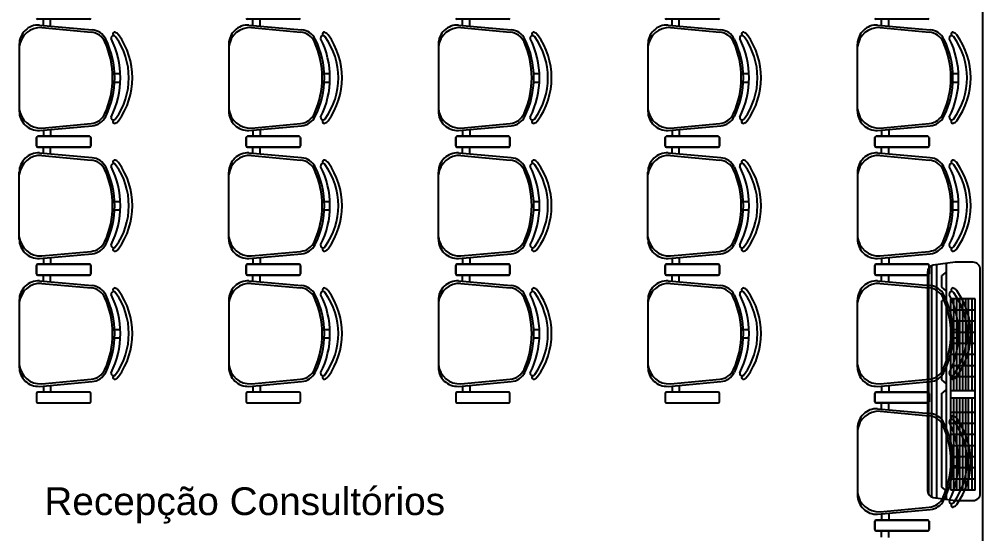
# Model space of a CAD drawing. Header units: millimetres. Extents: x 1573 to 2177, y 1587 to 1932.
# Drawn here: x 1900.51 to 1906.51, y 1897.95 to 1901.16 of the extents above; entities that cross this region are included whole.
import ezdxf
from ezdxf.enums import TextEntityAlignment as Align

# ---------------------------------------------------------------- set-up
doc = ezdxf.new("R2010")
doc.units = ezdxf.units.MM
doc.header["$LTSCALE"] = 0.03
doc.layers.add('-HIDRO', color=8, linetype='Continuous')
doc.styles.add('ARIAL', font='arial.ttf')

msp = doc.modelspace()

# ---------------------------------------------------------------- linework, layer by layer
at = {"layer": '-HIDRO'}
msp.add_line((1906.5109, 1896.4573), (1906.5109, 1907.5453), dxfattribs=at)
at = {"layer": '-HIDRO', "linetype": 'ByBlock'}
for p, q in [((1900.9488, 1901.1568), (1900.6263, 1901.1568)), ((1900.6363, 1901.1207), (1900.9643, 1901.0913)), ((1900.6513, 1901.105), (1900.9582, 1901.0765)), ((1900.6609, 1901.1176), (1900.6609, 1901.1568)), ((1900.7059, 1901.1155), (1900.7059, 1901.1568)), ((1902.2538, 1901.1568), (1901.9313, 1901.1568)), ((1901.9413, 1901.1207), (1902.2693, 1901.0913)), ((1901.9563, 1901.105), (1902.2632, 1901.0765)), ((1901.9659, 1901.1176), (1901.9659, 1901.1568)), ((1902.0109, 1901.1155), (1902.0109, 1901.1568)), ((1903.5588, 1901.1568), (1903.2363, 1901.1568)), ((1903.2463, 1901.1207), (1903.5743, 1901.0913)), ((1903.2613, 1901.105), (1903.5682, 1901.0765)), ((1903.2709, 1901.1176), (1903.2709, 1901.1568)), ((1903.3159, 1901.1155), (1903.3159, 1901.1568)), ((1904.8638, 1901.1568), (1904.5413, 1901.1568)), ((1904.5513, 1901.1207), (1904.8793, 1901.0913)), ((1904.5663, 1901.105), (1904.8732, 1901.0765)), ((1904.5759, 1901.1176), (1904.5759, 1901.1568)), ((1904.6209, 1901.1155), (1904.6209, 1901.1568)), ((1906.1688, 1901.1568), (1905.8463, 1901.1568)), ((1905.8563, 1901.1207), (1906.1843, 1901.0913)), ((1905.8713, 1901.105), (1906.1782, 1901.0765)), ((1905.8809, 1901.1176), (1905.8809, 1901.1568)), ((1905.9259, 1901.1155), (1905.9259, 1901.1568)), ((1900.5109, 1901.0008), (1900.5109, 1900.5829)), ((1901.8159, 1901.0008), (1901.8159, 1900.5829)), ((1903.1209, 1901.0008), (1903.1209, 1900.5829)), ((1904.4259, 1901.0008), (1904.4259, 1900.5829)), ((1905.7309, 1900.5829), (1905.7309, 1901.0008)), ((1901.105, 1900.8181), (1901.1403, 1900.8181)), ((1902.41, 1900.8181), (1902.4453, 1900.8181)), ((1903.715, 1900.8181), (1903.7503, 1900.8181)), ((1905.02, 1900.8181), (1905.0553, 1900.8181)), ((1906.325, 1900.8181), (1906.3603, 1900.8181)), ((1901.105, 1900.7656), (1901.1403, 1900.7656)), ((1902.41, 1900.7656), (1902.4453, 1900.7656)), ((1903.715, 1900.7656), (1903.7503, 1900.7656)), ((1905.02, 1900.7656), (1905.0553, 1900.7656)), ((1906.325, 1900.7656), (1906.3603, 1900.7656)), ((1900.6513, 1900.4787), (1900.9582, 1900.5072)), ((1901.9563, 1900.4787), (1902.2632, 1900.5072)), ((1903.2613, 1900.4787), (1903.5682, 1900.5072)), ((1904.5663, 1900.4787), (1904.8732, 1900.5072)), ((1905.8713, 1900.4787), (1906.1782, 1900.5072)), ((1900.6363, 1900.4631), (1900.9643, 1900.4925)), ((1900.6609, 1900.4662), (1900.6609, 1900.4269)), ((1900.7059, 1900.4682), (1900.7059, 1900.4269)), ((1901.9413, 1900.4631), (1902.2693, 1900.4925)), ((1901.9659, 1900.4662), (1901.9659, 1900.4269)), ((1902.0109, 1900.4682), (1902.0109, 1900.4269)), ((1903.2463, 1900.4631), (1903.5743, 1900.4925)), ((1903.2709, 1900.4662), (1903.2709, 1900.4269)), ((1903.3159, 1900.4682), (1903.3159, 1900.4269)), ((1904.5513, 1900.4631), (1904.8793, 1900.4925)), ((1904.5759, 1900.4662), (1904.5759, 1900.4269)), ((1904.6209, 1900.4682), (1904.6209, 1900.4269)), ((1905.8563, 1900.4631), (1906.1843, 1900.4925)), ((1905.8809, 1900.4662), (1905.8809, 1900.4269)), ((1905.9259, 1900.4682), (1905.9259, 1900.4269)), ((1900.6188, 1900.4194), (1900.6188, 1900.3669)), ((1900.6188, 1900.3669), (1900.6188, 1900.4194)), ((1900.9488, 1900.4269), (1900.6263, 1900.4269)), ((1900.6263, 1900.4269), (1900.9488, 1900.4269)), ((1900.9563, 1900.3669), (1900.9563, 1900.4194)), ((1900.9563, 1900.4194), (1900.9563, 1900.3669)), ((1901.9238, 1900.4194), (1901.9238, 1900.3669)), ((1901.9238, 1900.3669), (1901.9238, 1900.4194)), ((1902.2538, 1900.4269), (1901.9313, 1900.4269)), ((1901.9313, 1900.4269), (1902.2538, 1900.4269)), ((1902.2613, 1900.3669), (1902.2613, 1900.4194)), ((1902.2613, 1900.4194), (1902.2613, 1900.3669)), ((1903.2288, 1900.4194), (1903.2288, 1900.3669)), ((1903.2288, 1900.3669), (1903.2288, 1900.4194)), ((1903.5588, 1900.4269), (1903.2363, 1900.4269)), ((1903.2363, 1900.4269), (1903.5588, 1900.4269)), ((1903.5663, 1900.3669), (1903.5663, 1900.4194)), ((1903.5663, 1900.4194), (1903.5663, 1900.3669)), ((1904.5338, 1900.4194), (1904.5338, 1900.3669)), ((1904.5338, 1900.3669), (1904.5338, 1900.4194)), ((1904.8638, 1900.4269), (1904.5413, 1900.4269)), ((1904.5413, 1900.4269), (1904.8638, 1900.4269)), ((1904.8713, 1900.3669), (1904.8713, 1900.4194)), ((1904.8713, 1900.4194), (1904.8713, 1900.3669)), ((1905.8388, 1900.4194), (1905.8388, 1900.3669)), ((1905.8388, 1900.3669), (1905.8388, 1900.4194)), ((1906.1688, 1900.4269), (1905.8463, 1900.4269)), ((1905.8463, 1900.4269), (1906.1688, 1900.4269)), ((1906.1763, 1900.3669), (1906.1763, 1900.4194)), ((1906.1763, 1900.4194), (1906.1763, 1900.3669)), ((1900.6263, 1900.3594), (1900.9488, 1900.3594)), ((1900.9488, 1900.3594), (1900.6263, 1900.3594)), ((1900.6363, 1900.3233), (1900.9643, 1900.2939)), ((1900.6609, 1900.3202), (1900.6609, 1900.3594)), ((1900.7059, 1900.3182), (1900.7059, 1900.3594)), ((1901.9313, 1900.3594), (1902.2538, 1900.3594)), ((1902.2538, 1900.3594), (1901.9313, 1900.3594)), ((1901.9413, 1900.3233), (1902.2693, 1900.2939)), ((1901.9659, 1900.3202), (1901.9659, 1900.3594)), ((1902.0109, 1900.3182), (1902.0109, 1900.3594)), ((1903.2363, 1900.3594), (1903.5588, 1900.3594)), ((1903.5588, 1900.3594), (1903.2363, 1900.3594)), ((1903.2463, 1900.3233), (1903.5743, 1900.2939)), ((1903.2709, 1900.3202), (1903.2709, 1900.3594)), ((1903.3159, 1900.3182), (1903.3159, 1900.3594)), ((1904.5413, 1900.3594), (1904.8638, 1900.3594)), ((1904.8638, 1900.3594), (1904.5413, 1900.3594)), ((1904.5513, 1900.3233), (1904.8793, 1900.2939)), ((1904.5759, 1900.3202), (1904.5759, 1900.3594)), ((1904.6209, 1900.3182), (1904.6209, 1900.3594)), ((1905.8463, 1900.3594), (1906.1688, 1900.3594)), ((1906.1688, 1900.3594), (1905.8463, 1900.3594)), ((1905.8563, 1900.3233), (1906.1843, 1900.2939)), ((1905.8809, 1900.3202), (1905.8809, 1900.3594)), ((1905.9259, 1900.3182), (1905.9259, 1900.3594)), ((1900.6513, 1900.3076), (1900.9582, 1900.2792)), ((1901.9563, 1900.3076), (1902.2632, 1900.2792)), ((1903.2613, 1900.3076), (1903.5682, 1900.2792)), ((1904.5663, 1900.3076), (1904.8732, 1900.2792)), ((1905.8713, 1900.3076), (1906.1782, 1900.2792)), ((1900.5109, 1899.7856), (1900.5109, 1900.2034)), ((1901.8159, 1899.7856), (1901.8159, 1900.2034)), ((1903.1209, 1899.7856), (1903.1209, 1900.2034)), ((1904.4259, 1899.7856), (1904.4259, 1900.2034)), ((1905.7309, 1900.2034), (1905.7309, 1899.7856)), ((1901.105, 1900.0208), (1901.1403, 1900.0208)), ((1902.41, 1900.0208), (1902.4453, 1900.0208)), ((1903.715, 1900.0208), (1903.7503, 1900.0208)), ((1905.02, 1900.0208), (1905.0553, 1900.0208)), ((1906.325, 1900.0208), (1906.3603, 1900.0208)), ((1901.105, 1899.9683), (1901.1403, 1899.9683)), ((1902.41, 1899.9683), (1902.4453, 1899.9683)), ((1903.715, 1899.9683), (1903.7503, 1899.9683)), ((1905.02, 1899.9683), (1905.0553, 1899.9683)), ((1906.325, 1899.9683), (1906.3603, 1899.9683)), ((1900.6363, 1899.6657), (1900.9643, 1899.6951)), ((1900.6513, 1899.6814), (1900.9582, 1899.7099)), ((1900.6609, 1899.6688), (1900.6609, 1899.6296)), ((1900.7059, 1899.6708), (1900.7059, 1899.6296)), ((1901.9413, 1899.6657), (1902.2693, 1899.6951)), ((1901.9563, 1899.6814), (1902.2632, 1899.7099)), ((1901.9659, 1899.6688), (1901.9659, 1899.6296)), ((1902.0109, 1899.6708), (1902.0109, 1899.6296)), ((1903.2463, 1899.6657), (1903.5743, 1899.6951)), ((1903.2613, 1899.6814), (1903.5682, 1899.7099)), ((1903.2709, 1899.6688), (1903.2709, 1899.6296)), ((1903.3159, 1899.6708), (1903.3159, 1899.6296)), ((1904.5513, 1899.6657), (1904.8793, 1899.6951)), ((1904.5663, 1899.6814), (1904.8732, 1899.7099)), ((1904.5759, 1899.6688), (1904.5759, 1899.6296)), ((1904.6209, 1899.6708), (1904.6209, 1899.6296)), ((1905.8563, 1899.6657), (1906.1843, 1899.6951)), ((1905.8713, 1899.6814), (1906.1782, 1899.7099)), ((1905.8809, 1899.6688), (1905.8809, 1899.6296)), ((1905.9259, 1899.6708), (1905.9259, 1899.6296)), ((1900.6188, 1899.5696), (1900.6188, 1899.6221)), ((1900.6188, 1899.6221), (1900.6188, 1899.5696)), ((1900.6263, 1899.6296), (1900.9488, 1899.6296)), ((1900.9488, 1899.6296), (1900.6263, 1899.6296)), ((1900.9563, 1899.6221), (1900.9563, 1899.5696)), ((1900.9563, 1899.5696), (1900.9563, 1899.6221)), ((1901.9238, 1899.6221), (1901.9238, 1899.5696)), ((1901.9238, 1899.5696), (1901.9238, 1899.6221)), ((1902.2538, 1899.6296), (1901.9313, 1899.6296)), ((1901.9313, 1899.6296), (1902.2538, 1899.6296)), ((1902.2613, 1899.5696), (1902.2613, 1899.6221)), ((1902.2613, 1899.6221), (1902.2613, 1899.5696)), ((1903.2288, 1899.6221), (1903.2288, 1899.5696)), ((1903.2288, 1899.5696), (1903.2288, 1899.6221)), ((1903.5588, 1899.6296), (1903.2363, 1899.6296)), ((1903.2363, 1899.6296), (1903.5588, 1899.6296)), ((1903.5663, 1899.5696), (1903.5663, 1899.6221)), ((1903.5663, 1899.6221), (1903.5663, 1899.5696)), ((1904.5338, 1899.6221), (1904.5338, 1899.5696)), ((1904.5338, 1899.5696), (1904.5338, 1899.6221)), ((1904.8638, 1899.6296), (1904.5413, 1899.6296)), ((1904.5413, 1899.6296), (1904.8638, 1899.6296)), ((1904.8713, 1899.5696), (1904.8713, 1899.6221)), ((1904.8713, 1899.6221), (1904.8713, 1899.5696)), ((1905.8388, 1899.5696), (1905.8388, 1899.6221)), ((1905.8388, 1899.6221), (1905.8388, 1899.5696)), ((1905.8463, 1899.6296), (1906.1688, 1899.6296)), ((1906.1688, 1899.6296), (1905.8463, 1899.6296)), ((1906.1763, 1899.6221), (1906.1763, 1899.5696)), ((1906.1763, 1899.5696), (1906.1763, 1899.6221)), ((1900.9488, 1899.5621), (1900.6263, 1899.5621)), ((1900.6263, 1899.5621), (1900.9488, 1899.5621)), ((1900.6609, 1899.5228), (1900.6609, 1899.5621)), ((1900.7059, 1899.5208), (1900.7059, 1899.5621)), ((1901.9313, 1899.5621), (1902.2538, 1899.5621)), ((1902.2538, 1899.5621), (1901.9313, 1899.5621)), ((1901.9659, 1899.5228), (1901.9659, 1899.5621)), ((1902.0109, 1899.5208), (1902.0109, 1899.5621)), ((1903.2363, 1899.5621), (1903.5588, 1899.5621)), ((1903.5588, 1899.5621), (1903.2363, 1899.5621)), ((1903.2709, 1899.5228), (1903.2709, 1899.5621)), ((1903.3159, 1899.5208), (1903.3159, 1899.5621)), ((1904.5413, 1899.5621), (1904.8638, 1899.5621)), ((1904.8638, 1899.5621), (1904.5413, 1899.5621)), ((1904.5759, 1899.5228), (1904.5759, 1899.5621)), ((1904.6209, 1899.5208), (1904.6209, 1899.5621)), ((1906.1688, 1899.5621), (1905.8463, 1899.5621)), ((1905.8463, 1899.5621), (1906.1688, 1899.5621)), ((1905.8809, 1899.5228), (1905.8809, 1899.5621)), ((1905.9259, 1899.5208), (1905.9259, 1899.5621)), ((1900.6363, 1899.526), (1900.9643, 1899.4966)), ((1900.6513, 1899.5103), (1900.9582, 1899.4818)), ((1901.9413, 1899.526), (1902.2693, 1899.4966)), ((1901.9563, 1899.5103), (1902.2632, 1899.4818)), ((1903.2463, 1899.526), (1903.5743, 1899.4966)), ((1903.2613, 1899.5103), (1903.5682, 1899.4818)), ((1904.5513, 1899.526), (1904.8793, 1899.4966)), ((1904.5663, 1899.5103), (1904.8732, 1899.4818)), ((1905.8563, 1899.526), (1906.1843, 1899.4966)), ((1905.8713, 1899.5103), (1906.1782, 1899.4818)), ((1900.5109, 1899.4061), (1900.5109, 1898.9882)), ((1901.8159, 1899.4061), (1901.8159, 1898.9882)), ((1903.1209, 1899.4061), (1903.1209, 1898.9882)), ((1904.4259, 1899.4061), (1904.4259, 1898.9882)), ((1905.7309, 1898.9882), (1905.7309, 1899.4061)), ((1901.105, 1899.2234), (1901.1403, 1899.2234)), ((1902.41, 1899.2234), (1902.4453, 1899.2234)), ((1903.715, 1899.2234), (1903.7503, 1899.2234)), ((1905.02, 1899.2234), (1905.0553, 1899.2234)), ((1906.325, 1899.2234), (1906.3603, 1899.2234)), ((1901.105, 1899.1709), (1901.1403, 1899.1709)), ((1902.41, 1899.1709), (1902.4453, 1899.1709)), ((1903.715, 1899.1709), (1903.7503, 1899.1709)), ((1905.02, 1899.1709), (1905.0553, 1899.1709)), ((1906.325, 1899.1709), (1906.3603, 1899.1709)), ((1900.6363, 1898.8683), (1900.9643, 1898.8977)), ((1900.6513, 1898.884), (1900.9582, 1898.9125)), ((1901.9413, 1898.8683), (1902.2693, 1898.8977)), ((1901.9563, 1898.884), (1902.2632, 1898.9125)), ((1903.2463, 1898.8683), (1903.5743, 1898.8977)), ((1903.2613, 1898.884), (1903.5682, 1898.9125)), ((1904.5513, 1898.8683), (1904.8793, 1898.8977)), ((1904.5663, 1898.884), (1904.8732, 1898.9125)), ((1905.8563, 1898.8683), (1906.1843, 1898.8977)), ((1905.8713, 1898.884), (1906.1782, 1898.9125)), ((1900.6188, 1898.8247), (1900.6188, 1898.7722)), ((1900.9488, 1898.8322), (1900.6263, 1898.8322)), ((1900.6609, 1898.8715), (1900.6609, 1898.8322)), ((1900.7059, 1898.8735), (1900.7059, 1898.8322)), ((1900.9563, 1898.7722), (1900.9563, 1898.8247)), ((1901.9238, 1898.8247), (1901.9238, 1898.7722)), ((1902.2538, 1898.8322), (1901.9313, 1898.8322)), ((1901.9659, 1898.8715), (1901.9659, 1898.8322)), ((1902.0109, 1898.8735), (1902.0109, 1898.8322)), ((1902.2613, 1898.7722), (1902.2613, 1898.8247)), ((1903.2288, 1898.8247), (1903.2288, 1898.7722)), ((1903.5588, 1898.8322), (1903.2363, 1898.8322)), ((1903.2709, 1898.8715), (1903.2709, 1898.8322)), ((1903.3159, 1898.8735), (1903.3159, 1898.8322)), ((1903.5663, 1898.7722), (1903.5663, 1898.8247)), ((1904.5338, 1898.8247), (1904.5338, 1898.7722)), ((1904.8638, 1898.8322), (1904.5413, 1898.8322)), ((1904.5759, 1898.8715), (1904.5759, 1898.8322)), ((1904.6209, 1898.8735), (1904.6209, 1898.8322)), ((1904.8713, 1898.7722), (1904.8713, 1898.8247)), ((1905.8388, 1898.8247), (1905.8388, 1898.7722)), ((1905.8388, 1898.7722), (1905.8388, 1898.8247)), ((1906.1688, 1898.8322), (1905.8463, 1898.8322)), ((1905.8463, 1898.8322), (1906.1688, 1898.8322)), ((1905.8809, 1898.8715), (1905.8809, 1898.8322)), ((1905.9259, 1898.8735), (1905.9259, 1898.8322)), ((1906.1763, 1898.7722), (1906.1763, 1898.8247)), ((1906.1763, 1898.8247), (1906.1763, 1898.7722)), ((1900.6263, 1898.7647), (1900.9488, 1898.7647)), ((1901.9313, 1898.7647), (1902.2538, 1898.7647)), ((1903.2363, 1898.7647), (1903.5588, 1898.7647)), ((1904.5413, 1898.7647), (1904.8638, 1898.7647)), ((1905.8463, 1898.7647), (1906.1688, 1898.7647)), ((1906.1688, 1898.7647), (1905.8463, 1898.7647)), ((1905.8809, 1898.7255), (1905.8809, 1898.7647)), ((1905.9259, 1898.7235), (1905.9259, 1898.7647)), ((1905.8563, 1898.7286), (1906.1843, 1898.6992)), ((1905.8713, 1898.7129), (1906.1782, 1898.6844)), ((1905.7309, 1898.6087), (1905.7309, 1898.1909)), ((1906.325, 1898.426), (1906.3603, 1898.426)), ((1906.325, 1898.3735), (1906.3603, 1898.3735)), ((1905.8563, 1898.071), (1906.1843, 1898.1004)), ((1905.8713, 1898.0867), (1906.1782, 1898.1151)), ((1905.8809, 1898.0741), (1905.8809, 1898.0349)), ((1905.9259, 1898.0761), (1905.9259, 1898.0349)), ((1905.8388, 1898.0274), (1905.8388, 1897.9749)), ((1905.8388, 1897.9749), (1905.8388, 1898.0274)), ((1906.1688, 1898.0349), (1905.8463, 1898.0349)), ((1905.8463, 1898.0349), (1906.1688, 1898.0349)), ((1906.1763, 1897.9749), (1906.1763, 1898.0274)), ((1906.1763, 1898.0274), (1906.1763, 1897.9749)), ((1905.8463, 1897.9674), (1906.1688, 1897.9674)), ((1906.1688, 1897.9674), (1905.8463, 1897.9674)), ((1905.8809, 1897.9281), (1905.8809, 1897.9674)), ((1905.9259, 1897.9261), (1905.9259, 1897.9674))]:
    msp.add_line(p, q, dxfattribs=at)
at = {"layer": '-HIDRO', "ltscale": 0.5}
for p, q in [((1906.1747, 1898.1929), (1906.1747, 1899.6057)), ((1906.1945, 1898.1778), (1906.1945, 1899.6208)), ((1906.2241, 1898.1725), (1906.2241, 1899.6261)), ((1906.2859, 1898.164), (1906.2859, 1899.6346)), ((1906.2859, 1899.5818), (1906.2556, 1899.5586)), ((1906.2556, 1899.4858), (1906.2556, 1899.5586)), ((1906.2859, 1899.4626), (1906.2556, 1899.4858)), ((1906.2859, 1899.425), (1906.2556, 1899.4018)), ((1906.2556, 1898.9081), (1906.2556, 1899.4018)), ((1906.3114, 1898.6368), (1906.3114, 1899.413)), ((1906.4641, 1899.413), (1906.3114, 1899.413)), ((1906.3302, 1898.8393), (1906.3302, 1899.413)), ((1906.3489, 1898.8393), (1906.3489, 1899.413)), ((1906.3677, 1898.8393), (1906.3677, 1899.413)), ((1906.3864, 1898.8393), (1906.3864, 1899.413)), ((1906.4052, 1898.8393), (1906.4052, 1899.413)), ((1906.4233, 1898.8393), (1906.4233, 1899.413)), ((1906.4442, 1898.8393), (1906.4442, 1899.413)), ((1906.4641, 1898.6368), (1906.4641, 1899.413)), ((1906.4641, 1899.3437), (1906.3114, 1899.3437)), ((1906.4641, 1899.2743), (1906.3114, 1899.2743)), ((1906.4641, 1899.2049), (1906.3114, 1899.2049)), ((1906.4641, 1899.1355), (1906.3114, 1899.1355)), ((1906.4641, 1899.0662), (1906.3114, 1899.0662)), ((1906.4641, 1898.9968), (1906.3114, 1898.9968)), ((1906.2859, 1898.8849), (1906.2556, 1898.9081)), ((1906.4641, 1898.9274), (1906.3114, 1898.9274)), ((1906.2859, 1898.8482), (1906.2556, 1898.825)), ((1906.2556, 1898.24), (1906.2556, 1898.825)), ((1906.4641, 1898.8393), (1906.3114, 1898.8393)), ((1906.4641, 1898.7943), (1906.3114, 1898.7943)), ((1906.3302, 1898.2205), (1906.3302, 1898.7943)), ((1906.3489, 1898.2205), (1906.3489, 1898.7943)), ((1906.3677, 1898.2205), (1906.3677, 1898.7943)), ((1906.3864, 1898.2205), (1906.3864, 1898.7943)), ((1906.4052, 1898.2205), (1906.4052, 1898.7943)), ((1906.4233, 1898.2205), (1906.4233, 1898.7943)), ((1906.4442, 1898.2205), (1906.4442, 1898.7943)), ((1906.4641, 1898.7062), (1906.3114, 1898.7062)), ((1906.4641, 1898.6368), (1906.3114, 1898.6368)), ((1906.3114, 1898.2205), (1906.3114, 1898.6368)), ((1906.4641, 1898.2205), (1906.4641, 1898.6368)), ((1906.4641, 1898.5674), (1906.3114, 1898.5674)), ((1906.4641, 1898.498), (1906.3114, 1898.498)), ((1906.4641, 1898.4287), (1906.3114, 1898.4287)), ((1906.4641, 1898.3593), (1906.3114, 1898.3593)), ((1906.4641, 1898.2899), (1906.3114, 1898.2899)), ((1906.2859, 1898.2168), (1906.2556, 1898.24)), ((1906.4641, 1898.2205), (1906.3114, 1898.2205))]:
    msp.add_line(p, q, dxfattribs=at)
msp.add_lwpolyline([(1906.1659, 1898.2197, 0.36397), (1906.2031, 1898.1754), (1906.3384, 1898.1568), (1906.4509, 1898.1568, 0.414214), (1906.4959, 1898.2018), (1906.4959, 1899.5968, 0.414214), (1906.4509, 1899.6418), (1906.3384, 1899.6418), (1906.2031, 1899.6232, 0.36397), (1906.1659, 1899.5789)], format="xyb", close=True, dxfattribs=at)
at = {"layer": '-HIDRO', "linetype": 'ByBlock'}
for centre, radius, start, end in [((1900.6263, 1901.1643), 0.0075, 180, 270), ((1900.9488, 1901.1643), 0.0075, 270, 0), ((1901.9313, 1901.1643), 0.0075, 180, 270), ((1902.2538, 1901.1643), 0.0075, 270, 0), ((1903.2363, 1901.1643), 0.0075, 180, 270), ((1903.5588, 1901.1643), 0.0075, 270, 0), ((1904.5413, 1901.1643), 0.0075, 180, 270), ((1904.8638, 1901.1643), 0.0075, 270, 0), ((1905.8463, 1901.1643), 0.0075, 180, 270), ((1906.1688, 1901.1643), 0.0075, 270, 0), ((1900.6309, 1901.0008), 0.12, 87.43076, 180), ((1900.6437, 1900.9721), 0.1331, 86.74777, 174.40751), ((1901.9359, 1901.0008), 0.12, 87.43076, 180), ((1901.9487, 1900.9721), 0.1331, 86.74777, 174.40751), ((1903.2409, 1901.0008), 0.12, 87.43076, 180), ((1903.2537, 1900.9721), 0.1331, 86.74777, 174.40751), ((1904.5459, 1901.0008), 0.12, 87.43076, 180), ((1904.5587, 1900.9721), 0.1331, 86.74777, 174.40751), ((1905.8509, 1901.0008), 0.12, 87.43076, 180), ((1905.8637, 1900.9721), 0.1331, 86.74777, 174.40751), ((1900.9485, 1900.972), 0.105, 24.26391, 84.7001), ((1900.9549, 1900.9867), 0.105, 26.39529, 84.87875), ((1901.0975, 1901.039), 0.015, 64.85454, 189.67055), ((1901.0975, 1901.039), 0.015, 64.85454, 189.67055), ((1901.1051, 1901.0647), 0.0117, 44.67446, 240.18912), ((1901.0959, 1901.0356), 0.0188, 36.8699, 64.85454), ((1901.0959, 1901.0356), 0.0187, 36.8699, 64.85454), ((1900.758, 1900.7919), 0.4353, 324.14416, 35.85584), ((1900.758, 1900.7919), 0.4353, 324.14416, 35.85584), ((1901.0959, 1901.0356), 0.0413, 36.54287, 64.85454), ((1900.758, 1900.7919), 0.4578, 324.12379, 35.87621), ((1902.2535, 1900.972), 0.105, 24.26391, 84.7001), ((1902.2599, 1900.9867), 0.105, 26.39529, 84.87875), ((1902.4025, 1901.039), 0.015, 64.85454, 189.67055), ((1902.4025, 1901.039), 0.015, 64.85454, 189.67055), ((1902.4101, 1901.0647), 0.0117, 44.67446, 240.18912), ((1902.4009, 1901.0356), 0.0188, 36.8699, 64.85454), ((1902.4009, 1901.0356), 0.0187, 36.8699, 64.85454), ((1902.063, 1900.7919), 0.4353, 324.14416, 35.85584), ((1902.063, 1900.7919), 0.4353, 324.14416, 35.85584), ((1902.4009, 1901.0356), 0.0413, 36.54287, 64.85454), ((1902.063, 1900.7919), 0.4578, 324.12379, 35.87621), ((1903.5585, 1900.972), 0.105, 24.26391, 84.7001), ((1903.5649, 1900.9867), 0.105, 26.39529, 84.87875), ((1903.7075, 1901.039), 0.015, 64.85454, 189.67055), ((1903.7075, 1901.039), 0.015, 64.85454, 189.67055), ((1903.7151, 1901.0647), 0.0117, 44.67446, 240.18912), ((1903.7059, 1901.0356), 0.0188, 36.8699, 64.85454), ((1903.7059, 1901.0356), 0.0187, 36.8699, 64.85454), ((1903.368, 1900.7919), 0.4353, 324.14416, 35.85584), ((1903.368, 1900.7919), 0.4353, 324.14416, 35.85584), ((1903.7059, 1901.0356), 0.0413, 36.54287, 64.85454), ((1903.368, 1900.7919), 0.4578, 324.12379, 35.87621), ((1904.8635, 1900.972), 0.105, 24.26391, 84.7001), ((1904.8699, 1900.9867), 0.105, 26.39529, 84.87875), ((1905.0125, 1901.039), 0.015, 64.85454, 189.67055), ((1905.0125, 1901.039), 0.015, 64.85454, 189.67055), ((1905.0201, 1901.0647), 0.0117, 44.67446, 240.18912), ((1905.0109, 1901.0356), 0.0188, 36.8699, 64.85454), ((1905.0109, 1901.0356), 0.0187, 36.8699, 64.85454), ((1904.673, 1900.7919), 0.4353, 324.14416, 35.85584), ((1904.673, 1900.7919), 0.4353, 324.14416, 35.85584), ((1905.0109, 1901.0356), 0.0413, 36.54287, 64.85454), ((1904.673, 1900.7919), 0.4578, 324.12379, 35.87621), ((1906.1685, 1900.972), 0.105, 24.26391, 84.7001), ((1906.1749, 1900.9867), 0.105, 26.39529, 84.87875), ((1906.3175, 1901.039), 0.015, 64.85454, 189.67055), ((1906.3175, 1901.039), 0.015, 64.85454, 189.67055), ((1906.3251, 1901.0647), 0.0117, 44.67446, 240.18912), ((1906.3159, 1901.0356), 0.0188, 36.8699, 64.85454), ((1906.3159, 1901.0356), 0.0188, 36.8699, 64.85454), ((1905.978, 1900.7919), 0.4353, 324.14416, 35.85584), ((1905.978, 1900.7919), 0.4353, 324.14416, 35.85584), ((1906.3159, 1901.0356), 0.0413, 36.54287, 64.85454), ((1905.978, 1900.7919), 0.4578, 324.12379, 35.87621), ((1900.549, 1900.7919), 0.5433, 335.73609, 24.26391), ((1900.5624, 1900.7919), 0.5433, 333.60471, 26.39529), ((1900.5976, 1900.7919), 0.5433, 333.23744, 26.76256), ((1900.5976, 1900.7919), 0.5433, 333.23744, 26.76256), ((1901.854, 1900.7919), 0.5433, 335.73609, 24.26391), ((1901.8674, 1900.7919), 0.5433, 333.60471, 26.39529), ((1901.9026, 1900.7919), 0.5433, 333.23744, 26.76256), ((1901.9026, 1900.7919), 0.5433, 333.23744, 26.76256), ((1903.159, 1900.7919), 0.5433, 335.73609, 24.26391), ((1903.1724, 1900.7919), 0.5433, 333.60471, 26.39529), ((1903.2076, 1900.7919), 0.5433, 333.23744, 26.76256), ((1903.2076, 1900.7919), 0.5433, 333.23744, 26.76256), ((1904.464, 1900.7919), 0.5433, 335.73609, 24.26391), ((1904.4774, 1900.7919), 0.5433, 333.60471, 26.39529), ((1904.5126, 1900.7919), 0.5433, 333.23744, 26.76256), ((1904.5126, 1900.7919), 0.5433, 333.23744, 26.76256), ((1905.769, 1900.7919), 0.5433, 335.73609, 24.26391), ((1905.7824, 1900.7919), 0.5433, 333.60471, 26.39529), ((1905.8176, 1900.7919), 0.5433, 333.23744, 26.76256), ((1905.8176, 1900.7919), 0.5433, 333.23744, 26.76256), ((1900.6309, 1900.5829), 0.12, 180, 272.56924), ((1900.6437, 1900.6116), 0.1331, 185.59249, 273.25223), ((1900.9485, 1900.6118), 0.105, 275.2999, 335.73609), ((1901.9359, 1900.5829), 0.12, 180, 272.56924), ((1901.9487, 1900.6116), 0.1331, 185.59249, 273.25223), ((1902.2535, 1900.6118), 0.105, 275.2999, 335.73609), ((1903.2409, 1900.5829), 0.12, 180, 272.56924), ((1903.2537, 1900.6116), 0.1331, 185.59249, 273.25223), ((1903.5585, 1900.6118), 0.105, 275.2999, 335.73609), ((1904.5459, 1900.5829), 0.12, 180, 272.56924), ((1904.5587, 1900.6116), 0.1331, 185.59249, 273.25223), ((1904.8635, 1900.6118), 0.105, 275.2999, 335.73609), ((1905.8509, 1900.5829), 0.12, 180, 272.56924), ((1905.8637, 1900.6116), 0.1331, 185.59249, 273.25223), ((1906.1685, 1900.6118), 0.105, 275.2999, 335.73609), ((1900.9549, 1900.597), 0.105, 275.12125, 333.60471), ((1901.0975, 1900.5447), 0.015, 170.32945, 295.14546), ((1901.0975, 1900.5447), 0.015, 170.32945, 295.14546), ((1901.1051, 1900.519), 0.0117, 119.81088, 315.32554), ((1901.0959, 1900.5481), 0.0188, 295.14546, 323.1301), ((1901.0959, 1900.5481), 0.0188, 295.14546, 323.1301), ((1901.0959, 1900.5481), 0.0413, 295.14546, 323.45713), ((1902.2599, 1900.597), 0.105, 275.12125, 333.60471), ((1902.4025, 1900.5447), 0.015, 170.32945, 295.14546), ((1902.4025, 1900.5447), 0.015, 170.32945, 295.14546), ((1902.4101, 1900.519), 0.0117, 119.81088, 315.32554), ((1902.4009, 1900.5481), 0.0188, 295.14546, 323.1301), ((1902.4009, 1900.5481), 0.0188, 295.14546, 323.1301), ((1902.4009, 1900.5481), 0.0413, 295.14546, 323.45713), ((1903.5649, 1900.597), 0.105, 275.12125, 333.60471), ((1903.7075, 1900.5447), 0.015, 170.32945, 295.14546), ((1903.7075, 1900.5447), 0.015, 170.32945, 295.14546), ((1903.7151, 1900.519), 0.0117, 119.81088, 315.32554), ((1903.7059, 1900.5481), 0.0188, 295.14546, 323.1301), ((1903.7059, 1900.5481), 0.0188, 295.14546, 323.1301), ((1903.7059, 1900.5481), 0.0413, 295.14546, 323.45713), ((1904.8699, 1900.597), 0.105, 275.12125, 333.60471), ((1905.0125, 1900.5447), 0.015, 170.32945, 295.14546), ((1905.0125, 1900.5447), 0.015, 170.32945, 295.14546), ((1905.0201, 1900.519), 0.0117, 119.81088, 315.32554), ((1905.0109, 1900.5481), 0.0188, 295.14546, 323.1301), ((1905.0109, 1900.5481), 0.0188, 295.14546, 323.1301), ((1905.0109, 1900.5481), 0.0413, 295.14546, 323.45713), ((1906.1749, 1900.597), 0.105, 275.12125, 333.60471), ((1906.3175, 1900.5447), 0.015, 170.32945, 295.14546), ((1906.3175, 1900.5447), 0.015, 170.32945, 295.14546), ((1906.3251, 1900.519), 0.0117, 119.81088, 315.32554), ((1906.3159, 1900.5481), 0.0188, 295.14546, 323.1301), ((1906.3159, 1900.5481), 0.0187, 295.14546, 323.1301), ((1906.3159, 1900.5481), 0.0413, 295.14546, 323.45713), ((1900.6263, 1900.4194), 0.0075, 90, 180), ((1900.6263, 1900.4194), 0.0075, 90, 180), ((1900.9488, 1900.4194), 0.0075, 0, 90), ((1900.9488, 1900.4194), 0.0075, 0, 90), ((1901.9313, 1900.4194), 0.0075, 90, 180), ((1901.9313, 1900.4194), 0.0075, 90, 180), ((1902.2538, 1900.4194), 0.0075, 0, 90), ((1902.2538, 1900.4194), 0.0075, 0, 90), ((1903.2363, 1900.4194), 0.0075, 90, 180), ((1903.2363, 1900.4194), 0.0075, 90, 180), ((1903.5588, 1900.4194), 0.0075, 0, 90), ((1903.5588, 1900.4194), 0.0075, 0, 90), ((1904.5413, 1900.4194), 0.0075, 90, 180), ((1904.5413, 1900.4194), 0.0075, 90, 180), ((1904.8638, 1900.4194), 0.0075, 0, 90), ((1904.8638, 1900.4194), 0.0075, 0, 90), ((1905.8463, 1900.4194), 0.0075, 90, 180), ((1905.8463, 1900.4194), 0.0075, 90, 180), ((1906.1688, 1900.4194), 0.0075, 0, 90), ((1906.1688, 1900.4194), 0.0075, 0, 90), ((1900.6309, 1900.2034), 0.12, 87.43076, 180), ((1900.6263, 1900.3669), 0.0075, 180, 270), ((1900.6263, 1900.3669), 0.0075, 180, 270), ((1900.9488, 1900.3669), 0.0075, 270, 0), ((1900.9488, 1900.3669), 0.0075, 270, 0), ((1901.9359, 1900.2034), 0.12, 87.43076, 180), ((1901.9313, 1900.3669), 0.0075, 180, 270), ((1901.9313, 1900.3669), 0.0075, 180, 270), ((1902.2538, 1900.3669), 0.0075, 270, 0), ((1902.2538, 1900.3669), 0.0075, 270, 0), ((1903.2409, 1900.2034), 0.12, 87.43076, 180), ((1903.2363, 1900.3669), 0.0075, 180, 270), ((1903.2363, 1900.3669), 0.0075, 180, 270), ((1903.5588, 1900.3669), 0.0075, 270, 0), ((1903.5588, 1900.3669), 0.0075, 270, 0), ((1904.5459, 1900.2034), 0.12, 87.43076, 180), ((1904.5413, 1900.3669), 0.0075, 180, 270), ((1904.5413, 1900.3669), 0.0075, 180, 270), ((1904.8638, 1900.3669), 0.0075, 270, 0), ((1904.8638, 1900.3669), 0.0075, 270, 0), ((1905.8509, 1900.2034), 0.12, 87.43076, 180), ((1905.8463, 1900.3669), 0.0075, 180, 270), ((1905.8463, 1900.3669), 0.0075, 180, 270), ((1906.1688, 1900.3669), 0.0075, 270, 0), ((1906.1688, 1900.3669), 0.0075, 270, 0), ((1900.6437, 1900.1748), 0.1331, 86.74777, 174.40751), ((1900.9485, 1900.1746), 0.105, 24.26391, 84.7001), ((1900.9549, 1900.1893), 0.105, 26.39529, 84.87875), ((1901.1051, 1900.2673), 0.0117, 44.67446, 240.18912), ((1901.0959, 1900.2383), 0.0413, 36.54287, 64.85454), ((1900.758, 1899.9945), 0.4578, 324.12379, 35.87621), ((1901.9487, 1900.1748), 0.1331, 86.74777, 174.40751), ((1902.2535, 1900.1746), 0.105, 24.26391, 84.7001), ((1902.2599, 1900.1893), 0.105, 26.39529, 84.87875), ((1902.4101, 1900.2673), 0.0117, 44.67446, 240.18912), ((1902.4009, 1900.2383), 0.0413, 36.54287, 64.85454), ((1902.063, 1899.9945), 0.4578, 324.12379, 35.87621), ((1903.2537, 1900.1748), 0.1331, 86.74777, 174.40751), ((1903.5585, 1900.1746), 0.105, 24.26391, 84.7001), ((1903.5649, 1900.1893), 0.105, 26.39529, 84.87875), ((1903.7151, 1900.2673), 0.0117, 44.67446, 240.18912), ((1903.7059, 1900.2383), 0.0413, 36.54287, 64.85454), ((1903.368, 1899.9945), 0.4578, 324.12379, 35.87621), ((1904.5587, 1900.1748), 0.1331, 86.74777, 174.40751), ((1904.8635, 1900.1746), 0.105, 24.26391, 84.7001), ((1904.8699, 1900.1893), 0.105, 26.39529, 84.87875), ((1905.0201, 1900.2673), 0.0117, 44.67446, 240.18912), ((1905.0109, 1900.2383), 0.0413, 36.54287, 64.85454), ((1904.673, 1899.9945), 0.4578, 324.12379, 35.87621), ((1905.8637, 1900.1748), 0.1331, 86.74777, 174.40751), ((1906.1685, 1900.1746), 0.105, 24.26391, 84.7001), ((1906.1749, 1900.1893), 0.105, 26.39529, 84.87875), ((1906.3251, 1900.2673), 0.0117, 44.67446, 240.18912), ((1906.3159, 1900.2383), 0.0413, 36.54287, 64.85454), ((1905.978, 1899.9945), 0.4578, 324.12379, 35.87621), ((1900.549, 1899.9945), 0.5433, 335.73609, 24.26391), ((1900.5624, 1899.9945), 0.5433, 333.60471, 26.39529), ((1901.0975, 1900.2416), 0.015, 64.85454, 189.67055), ((1901.0975, 1900.2416), 0.015, 64.85454, 189.67055), ((1900.5976, 1899.9945), 0.5433, 333.23744, 26.76256), ((1900.5976, 1899.9945), 0.5433, 333.23744, 26.76256), ((1901.0959, 1900.2383), 0.0188, 36.8699, 64.85454), ((1901.0959, 1900.2383), 0.0188, 36.8699, 64.85454), ((1900.758, 1899.9945), 0.4353, 324.14416, 35.85584), ((1900.758, 1899.9945), 0.4353, 324.14416, 35.85584), ((1901.854, 1899.9945), 0.5433, 335.73609, 24.26391), ((1901.8674, 1899.9945), 0.5433, 333.60471, 26.39529), ((1902.4025, 1900.2416), 0.015, 64.85454, 189.67055), ((1902.4025, 1900.2416), 0.015, 64.85454, 189.67055), ((1901.9026, 1899.9945), 0.5433, 333.23744, 26.76256), ((1901.9026, 1899.9945), 0.5433, 333.23744, 26.76256), ((1902.4009, 1900.2383), 0.0188, 36.8699, 64.85454), ((1902.4009, 1900.2383), 0.0188, 36.8699, 64.85454), ((1902.063, 1899.9945), 0.4353, 324.14416, 35.85584), ((1902.063, 1899.9945), 0.4353, 324.14416, 35.85584), ((1903.159, 1899.9945), 0.5433, 335.73609, 24.26391), ((1903.1724, 1899.9945), 0.5433, 333.60471, 26.39529), ((1903.7075, 1900.2416), 0.015, 64.85454, 189.67055), ((1903.7075, 1900.2416), 0.015, 64.85454, 189.67055), ((1903.2076, 1899.9945), 0.5433, 333.23744, 26.76256), ((1903.2076, 1899.9945), 0.5433, 333.23744, 26.76256), ((1903.7059, 1900.2383), 0.0188, 36.8699, 64.85454), ((1903.7059, 1900.2383), 0.0188, 36.8699, 64.85454), ((1903.368, 1899.9945), 0.4353, 324.14416, 35.85584), ((1903.368, 1899.9945), 0.4353, 324.14416, 35.85584), ((1904.464, 1899.9945), 0.5433, 335.73609, 24.26391), ((1904.4774, 1899.9945), 0.5433, 333.60471, 26.39529), ((1905.0125, 1900.2416), 0.015, 64.85454, 189.67055), ((1905.0125, 1900.2416), 0.015, 64.85454, 189.67055), ((1904.5126, 1899.9945), 0.5433, 333.23744, 26.76256), ((1904.5126, 1899.9945), 0.5433, 333.23744, 26.76256), ((1905.0109, 1900.2383), 0.0188, 36.8699, 64.85454), ((1905.0109, 1900.2383), 0.0188, 36.8699, 64.85454), ((1904.673, 1899.9945), 0.4353, 324.14416, 35.85584), ((1904.673, 1899.9945), 0.4353, 324.14416, 35.85584), ((1905.769, 1899.9945), 0.5433, 335.73609, 24.26391), ((1905.7824, 1899.9945), 0.5433, 333.60471, 26.39529), ((1906.3175, 1900.2416), 0.015, 64.85454, 189.67055), ((1906.3175, 1900.2416), 0.015, 64.85454, 189.67055), ((1905.8176, 1899.9945), 0.5433, 333.23744, 26.76256), ((1905.8176, 1899.9945), 0.5433, 333.23744, 26.76256), ((1906.3159, 1900.2383), 0.0188, 36.8699, 64.85454), ((1906.3159, 1900.2383), 0.0187, 36.8699, 64.85454), ((1905.978, 1899.9945), 0.4353, 324.14416, 35.85584), ((1905.978, 1899.9945), 0.4353, 324.14416, 35.85584), ((1900.6309, 1899.7856), 0.12, 180, 272.56924), ((1900.6437, 1899.8142), 0.1331, 185.59249, 273.25223), ((1901.9359, 1899.7856), 0.12, 180, 272.56924), ((1901.9487, 1899.8142), 0.1331, 185.59249, 273.25223), ((1903.2409, 1899.7856), 0.12, 180, 272.56924), ((1903.2537, 1899.8142), 0.1331, 185.59249, 273.25223), ((1904.5459, 1899.7856), 0.12, 180, 272.56924), ((1904.5587, 1899.8142), 0.1331, 185.59249, 273.25223), ((1905.8509, 1899.7856), 0.12, 180, 272.56924), ((1905.8637, 1899.8142), 0.1331, 185.59249, 273.25223), ((1900.9485, 1899.8144), 0.105, 275.2999, 335.73609), ((1900.9549, 1899.7997), 0.105, 275.12125, 333.60471), ((1901.0975, 1899.7474), 0.015, 170.32945, 295.14546), ((1901.0975, 1899.7474), 0.015, 170.32945, 295.14546), ((1901.1051, 1899.7217), 0.0117, 119.81088, 315.32554), ((1901.0959, 1899.7508), 0.0188, 295.14546, 323.1301), ((1901.0959, 1899.7508), 0.0187, 295.14546, 323.1301), ((1901.0959, 1899.7508), 0.0413, 295.14546, 323.45713), ((1902.2535, 1899.8144), 0.105, 275.2999, 335.73609), ((1902.2599, 1899.7997), 0.105, 275.12125, 333.60471), ((1902.4025, 1899.7474), 0.015, 170.32945, 295.14546), ((1902.4025, 1899.7474), 0.015, 170.32945, 295.14546), ((1902.4101, 1899.7217), 0.0117, 119.81088, 315.32554), ((1902.4009, 1899.7508), 0.0188, 295.14546, 323.1301), ((1902.4009, 1899.7508), 0.0187, 295.14546, 323.1301), ((1902.4009, 1899.7508), 0.0413, 295.14546, 323.45713), ((1903.5585, 1899.8144), 0.105, 275.2999, 335.73609), ((1903.5649, 1899.7997), 0.105, 275.12125, 333.60471), ((1903.7075, 1899.7474), 0.015, 170.32945, 295.14546), ((1903.7075, 1899.7474), 0.015, 170.32945, 295.14546), ((1903.7151, 1899.7217), 0.0117, 119.81088, 315.32554), ((1903.7059, 1899.7508), 0.0188, 295.14546, 323.1301), ((1903.7059, 1899.7508), 0.0187, 295.14546, 323.1301), ((1903.7059, 1899.7508), 0.0413, 295.14546, 323.45713), ((1904.8635, 1899.8144), 0.105, 275.2999, 335.73609), ((1904.8699, 1899.7997), 0.105, 275.12125, 333.60471), ((1905.0125, 1899.7474), 0.015, 170.32945, 295.14546), ((1905.0125, 1899.7474), 0.015, 170.32945, 295.14546), ((1905.0201, 1899.7217), 0.0117, 119.81088, 315.32554), ((1905.0109, 1899.7508), 0.0188, 295.14546, 323.1301), ((1905.0109, 1899.7508), 0.0187, 295.14546, 323.1301), ((1905.0109, 1899.7508), 0.0413, 295.14546, 323.45713), ((1906.1685, 1899.8144), 0.105, 275.2999, 335.73609), ((1906.1749, 1899.7997), 0.105, 275.12125, 333.60471), ((1906.3175, 1899.7474), 0.015, 170.32945, 295.14546), ((1906.3175, 1899.7474), 0.015, 170.32945, 295.14546), ((1906.3251, 1899.7217), 0.0117, 119.81088, 315.32554), ((1906.3159, 1899.7508), 0.0188, 295.14546, 323.1301), ((1906.3159, 1899.7508), 0.0188, 295.14546, 323.1301), ((1906.3159, 1899.7508), 0.0413, 295.14546, 323.45713), ((1900.6263, 1899.6221), 0.0075, 90, 180), ((1900.6263, 1899.6221), 0.0075, 90, 180), ((1900.9488, 1899.6221), 0.0075, 0, 90), ((1900.9488, 1899.6221), 0.0075, 0, 90), ((1901.9313, 1899.6221), 0.0075, 90, 180), ((1901.9313, 1899.6221), 0.0075, 90, 180), ((1902.2538, 1899.6221), 0.0075, 0, 90), ((1902.2538, 1899.6221), 0.0075, 0, 90), ((1903.2363, 1899.6221), 0.0075, 90, 180), ((1903.2363, 1899.6221), 0.0075, 90, 180), ((1903.5588, 1899.6221), 0.0075, 0, 90), ((1903.5588, 1899.6221), 0.0075, 0, 90), ((1904.5413, 1899.6221), 0.0075, 90, 180), ((1904.5413, 1899.6221), 0.0075, 90, 180), ((1904.8638, 1899.6221), 0.0075, 0, 90), ((1904.8638, 1899.6221), 0.0075, 0, 90), ((1905.8463, 1899.6221), 0.0075, 90, 180), ((1905.8463, 1899.6221), 0.0075, 90, 180), ((1906.1688, 1899.6221), 0.0075, 0, 90), ((1906.1688, 1899.6221), 0.0075, 0, 90), ((1900.6263, 1899.5696), 0.0075, 180, 270), ((1900.6263, 1899.5696), 0.0075, 180, 270), ((1900.9488, 1899.5696), 0.0075, 270, 0), ((1900.9488, 1899.5696), 0.0075, 270, 0), ((1901.9313, 1899.5696), 0.0075, 180, 270), ((1901.9313, 1899.5696), 0.0075, 180, 270), ((1902.2538, 1899.5696), 0.0075, 270, 0), ((1902.2538, 1899.5696), 0.0075, 270, 0), ((1903.2363, 1899.5696), 0.0075, 180, 270), ((1903.2363, 1899.5696), 0.0075, 180, 270), ((1903.5588, 1899.5696), 0.0075, 270, 0), ((1903.5588, 1899.5696), 0.0075, 270, 0), ((1904.5413, 1899.5696), 0.0075, 180, 270), ((1904.5413, 1899.5696), 0.0075, 180, 270), ((1904.8638, 1899.5696), 0.0075, 270, 0), ((1904.8638, 1899.5696), 0.0075, 270, 0), ((1905.8463, 1899.5696), 0.0075, 180, 270), ((1905.8463, 1899.5696), 0.0075, 180, 270), ((1906.1688, 1899.5696), 0.0075, 270, 0), ((1906.1688, 1899.5696), 0.0075, 270, 0), ((1900.6309, 1899.4061), 0.12, 87.43076, 180), ((1900.6437, 1899.3774), 0.1331, 86.74777, 174.40751), ((1900.9485, 1899.3772), 0.105, 24.26391, 84.7001), ((1900.9549, 1899.392), 0.105, 26.39529, 84.87875), ((1901.1051, 1899.47), 0.0117, 44.67446, 240.18912), ((1901.9359, 1899.4061), 0.12, 87.43076, 180), ((1901.9487, 1899.3774), 0.1331, 86.74777, 174.40751), ((1902.2535, 1899.3772), 0.105, 24.26391, 84.7001), ((1902.2599, 1899.392), 0.105, 26.39529, 84.87875), ((1902.4101, 1899.47), 0.0117, 44.67446, 240.18912), ((1903.2409, 1899.4061), 0.12, 87.43076, 180), ((1903.2537, 1899.3774), 0.1331, 86.74777, 174.40751), ((1903.5585, 1899.3772), 0.105, 24.26391, 84.7001), ((1903.5649, 1899.392), 0.105, 26.39529, 84.87875), ((1903.7151, 1899.47), 0.0117, 44.67446, 240.18912), ((1904.5459, 1899.4061), 0.12, 87.43076, 180), ((1904.5587, 1899.3774), 0.1331, 86.74777, 174.40751), ((1904.8635, 1899.3772), 0.105, 24.26391, 84.7001), ((1904.8699, 1899.392), 0.105, 26.39529, 84.87875), ((1905.0201, 1899.47), 0.0117, 44.67446, 240.18912), ((1905.8509, 1899.4061), 0.12, 87.43076, 180), ((1905.8637, 1899.3774), 0.1331, 86.74777, 174.40751), ((1906.1685, 1899.3772), 0.105, 24.26391, 84.7001), ((1906.1749, 1899.392), 0.105, 26.39529, 84.87875), ((1906.3251, 1899.47), 0.0117, 44.67446, 240.18912), ((1900.549, 1899.1971), 0.5433, 335.73609, 24.26391), ((1900.5624, 1899.1971), 0.5433, 333.60471, 26.39529), ((1901.0975, 1899.4443), 0.015, 64.85454, 189.67055), ((1901.0975, 1899.4443), 0.015, 64.85454, 189.67055), ((1900.5976, 1899.1971), 0.5433, 333.23744, 26.76256), ((1900.5976, 1899.1971), 0.5433, 333.23744, 26.76256), ((1901.0959, 1899.4409), 0.0188, 36.8699, 64.85454), ((1901.0959, 1899.4409), 0.0187, 36.8699, 64.85454), ((1900.758, 1899.1971), 0.4353, 324.14416, 35.85584), ((1900.758, 1899.1971), 0.4353, 324.14416, 35.85584), ((1901.0959, 1899.4409), 0.0413, 36.54287, 64.85454), ((1900.758, 1899.1971), 0.4578, 324.12379, 35.87621), ((1901.854, 1899.1971), 0.5433, 335.73609, 24.26391), ((1901.8674, 1899.1971), 0.5433, 333.60471, 26.39529), ((1902.4025, 1899.4443), 0.015, 64.85454, 189.67055), ((1902.4025, 1899.4443), 0.015, 64.85454, 189.67055), ((1901.9026, 1899.1971), 0.5433, 333.23744, 26.76256), ((1901.9026, 1899.1971), 0.5433, 333.23744, 26.76256), ((1902.4009, 1899.4409), 0.0188, 36.8699, 64.85454), ((1902.4009, 1899.4409), 0.0187, 36.8699, 64.85454), ((1902.063, 1899.1971), 0.4353, 324.14416, 35.85584), ((1902.063, 1899.1971), 0.4353, 324.14416, 35.85584), ((1902.4009, 1899.4409), 0.0413, 36.54287, 64.85454), ((1902.063, 1899.1971), 0.4578, 324.12379, 35.87621), ((1903.159, 1899.1971), 0.5433, 335.73609, 24.26391), ((1903.1724, 1899.1971), 0.5433, 333.60471, 26.39529), ((1903.7075, 1899.4443), 0.015, 64.85454, 189.67055), ((1903.7075, 1899.4443), 0.015, 64.85454, 189.67055), ((1903.2076, 1899.1971), 0.5433, 333.23744, 26.76256), ((1903.2076, 1899.1971), 0.5433, 333.23744, 26.76256), ((1903.7059, 1899.4409), 0.0188, 36.8699, 64.85454), ((1903.7059, 1899.4409), 0.0187, 36.8699, 64.85454), ((1903.368, 1899.1971), 0.4353, 324.14416, 35.85584), ((1903.368, 1899.1971), 0.4353, 324.14416, 35.85584), ((1903.7059, 1899.4409), 0.0413, 36.54287, 64.85454), ((1903.368, 1899.1971), 0.4578, 324.12379, 35.87621), ((1904.464, 1899.1971), 0.5433, 335.73609, 24.26391), ((1904.4774, 1899.1971), 0.5433, 333.60471, 26.39529), ((1905.0125, 1899.4443), 0.015, 64.85454, 189.67055), ((1905.0125, 1899.4443), 0.015, 64.85454, 189.67055), ((1904.5126, 1899.1971), 0.5433, 333.23744, 26.76256), ((1904.5126, 1899.1971), 0.5433, 333.23744, 26.76256), ((1905.0109, 1899.4409), 0.0188, 36.8699, 64.85454), ((1905.0109, 1899.4409), 0.0187, 36.8699, 64.85454), ((1904.673, 1899.1971), 0.4353, 324.14416, 35.85584), ((1904.673, 1899.1971), 0.4353, 324.14416, 35.85584), ((1905.0109, 1899.4409), 0.0413, 36.54287, 64.85454), ((1904.673, 1899.1971), 0.4578, 324.12379, 35.87621), ((1905.769, 1899.1971), 0.5433, 335.73609, 24.26391), ((1905.7824, 1899.1971), 0.5433, 333.60471, 26.39529), ((1906.3175, 1899.4443), 0.015, 64.85454, 189.67055), ((1906.3175, 1899.4443), 0.015, 64.85454, 189.67055), ((1905.8176, 1899.1971), 0.5433, 333.23744, 26.76256), ((1905.8176, 1899.1971), 0.5433, 333.23744, 26.76256), ((1906.3159, 1899.4409), 0.0188, 36.8699, 64.85454), ((1906.3159, 1899.4409), 0.0188, 36.8699, 64.85454), ((1905.978, 1899.1971), 0.4353, 324.14416, 35.85584), ((1905.978, 1899.1971), 0.4353, 324.14416, 35.85584), ((1906.3159, 1899.4409), 0.0413, 36.54287, 64.85454), ((1905.978, 1899.1971), 0.4578, 324.12379, 35.87621), ((1900.6437, 1899.0169), 0.1331, 185.59249, 273.25223), ((1901.9487, 1899.0169), 0.1331, 185.59249, 273.25223), ((1903.2537, 1899.0169), 0.1331, 185.59249, 273.25223), ((1904.5587, 1899.0169), 0.1331, 185.59249, 273.25223), ((1905.8637, 1899.0169), 0.1331, 185.59249, 273.25223), ((1900.6309, 1898.9882), 0.12, 180, 272.56924), ((1900.9485, 1899.017), 0.105, 275.2999, 335.73609), ((1900.9549, 1899.0023), 0.105, 275.12125, 333.60471), ((1901.0975, 1898.95), 0.015, 170.32945, 295.14546), ((1901.0975, 1898.95), 0.015, 170.32945, 295.14546), ((1901.0959, 1898.9534), 0.0188, 295.14546, 323.1301), ((1901.0959, 1898.9534), 0.0188, 295.14546, 323.1301), ((1901.9359, 1898.9882), 0.12, 180, 272.56924), ((1902.2535, 1899.017), 0.105, 275.2999, 335.73609), ((1902.2599, 1899.0023), 0.105, 275.12125, 333.60471), ((1902.4025, 1898.95), 0.015, 170.32945, 295.14546), ((1902.4025, 1898.95), 0.015, 170.32945, 295.14546), ((1902.4009, 1898.9534), 0.0188, 295.14546, 323.1301), ((1902.4009, 1898.9534), 0.0188, 295.14546, 323.1301), ((1903.2409, 1898.9882), 0.12, 180, 272.56924), ((1903.5585, 1899.017), 0.105, 275.2999, 335.73609), ((1903.5649, 1899.0023), 0.105, 275.12125, 333.60471), ((1903.7075, 1898.95), 0.015, 170.32945, 295.14546), ((1903.7075, 1898.95), 0.015, 170.32945, 295.14546), ((1903.7059, 1898.9534), 0.0188, 295.14546, 323.1301), ((1903.7059, 1898.9534), 0.0188, 295.14546, 323.1301), ((1904.5459, 1898.9882), 0.12, 180, 272.56924), ((1904.8635, 1899.017), 0.105, 275.2999, 335.73609), ((1904.8699, 1899.0023), 0.105, 275.12125, 333.60471), ((1905.0125, 1898.95), 0.015, 170.32945, 295.14546), ((1905.0125, 1898.95), 0.015, 170.32945, 295.14546), ((1905.0109, 1898.9534), 0.0188, 295.14546, 323.1301), ((1905.0109, 1898.9534), 0.0188, 295.14546, 323.1301), ((1905.8509, 1898.9882), 0.12, 180, 272.56924), ((1906.1685, 1899.017), 0.105, 275.2999, 335.73609), ((1906.1749, 1899.0023), 0.105, 275.12125, 333.60471), ((1906.3175, 1898.95), 0.015, 170.32945, 295.14546), ((1906.3175, 1898.95), 0.015, 170.32945, 295.14546), ((1906.3159, 1898.9534), 0.0188, 295.14546, 323.1301), ((1906.3159, 1898.9534), 0.0187, 295.14546, 323.1301), ((1901.1051, 1898.9243), 0.0117, 119.81088, 315.32554), ((1901.0959, 1898.9534), 0.0413, 295.14546, 323.45713), ((1902.4101, 1898.9243), 0.0117, 119.81088, 315.32554), ((1902.4009, 1898.9534), 0.0413, 295.14546, 323.45713), ((1903.7151, 1898.9243), 0.0117, 119.81088, 315.32554), ((1903.7059, 1898.9534), 0.0413, 295.14546, 323.45713), ((1905.0201, 1898.9243), 0.0117, 119.81088, 315.32554), ((1905.0109, 1898.9534), 0.0413, 295.14546, 323.45713), ((1906.3251, 1898.9243), 0.0117, 119.81088, 315.32554), ((1906.3159, 1898.9534), 0.0413, 295.14546, 323.45713), ((1900.6263, 1898.8247), 0.0075, 90, 180), ((1900.9488, 1898.8247), 0.0075, 0, 90), ((1901.9313, 1898.8247), 0.0075, 90, 180), ((1902.2538, 1898.8247), 0.0075, 0, 90), ((1903.2363, 1898.8247), 0.0075, 90, 180), ((1903.5588, 1898.8247), 0.0075, 0, 90), ((1904.5413, 1898.8247), 0.0075, 90, 180), ((1904.8638, 1898.8247), 0.0075, 0, 90), ((1905.8463, 1898.8247), 0.0075, 90, 180), ((1905.8463, 1898.8247), 0.0075, 90, 180), ((1906.1688, 1898.8247), 0.0075, 0, 90), ((1906.1688, 1898.8247), 0.0075, 0, 90), ((1900.6263, 1898.7722), 0.0075, 180, 270), ((1900.9488, 1898.7722), 0.0075, 270, 0), ((1901.9313, 1898.7722), 0.0075, 180, 270), ((1902.2538, 1898.7722), 0.0075, 270, 0), ((1903.2363, 1898.7722), 0.0075, 180, 270), ((1903.5588, 1898.7722), 0.0075, 270, 0), ((1904.5413, 1898.7722), 0.0075, 180, 270), ((1904.8638, 1898.7722), 0.0075, 270, 0), ((1905.8463, 1898.7722), 0.0075, 180, 270), ((1905.8463, 1898.7722), 0.0075, 180, 270), ((1906.1688, 1898.7722), 0.0075, 270, 0), ((1906.1688, 1898.7722), 0.0075, 270, 0), ((1905.8509, 1898.6087), 0.12, 87.43076, 180), ((1905.8637, 1898.5801), 0.1331, 86.74777, 174.40751), ((1906.1685, 1898.5799), 0.105, 24.26391, 84.7001), ((1906.1749, 1898.5946), 0.105, 26.39529, 84.87875), ((1905.7824, 1898.3998), 0.5433, 333.60471, 26.39529), ((1906.3175, 1898.6469), 0.015, 64.85454, 189.67055), ((1906.3175, 1898.6469), 0.015, 64.85454, 189.67055), ((1905.8176, 1898.3998), 0.5433, 333.23744, 26.76256), ((1905.8176, 1898.3998), 0.5433, 333.23744, 26.76256), ((1906.3251, 1898.6726), 0.0117, 44.67446, 240.18912), ((1906.3159, 1898.6435), 0.0188, 36.8699, 64.85454), ((1906.3159, 1898.6435), 0.0187, 36.8699, 64.85454), ((1905.978, 1898.3998), 0.4353, 324.14416, 35.85584), ((1905.978, 1898.3998), 0.4353, 324.14416, 35.85584), ((1906.3159, 1898.6435), 0.0413, 36.54287, 64.85454), ((1905.978, 1898.3998), 0.4578, 324.12379, 35.87621), ((1905.769, 1898.3998), 0.5433, 335.73609, 24.26391), ((1905.8509, 1898.1909), 0.12, 180, 272.56924), ((1905.8637, 1898.2195), 0.1331, 185.59249, 273.25223), ((1906.1685, 1898.2197), 0.105, 275.2999, 335.73609), ((1906.1749, 1898.205), 0.105, 275.12125, 333.60471), ((1906.3175, 1898.1526), 0.015, 170.32945, 295.14546), ((1906.3175, 1898.1526), 0.015, 170.32945, 295.14546), ((1906.3251, 1898.1269), 0.0117, 119.81088, 315.32554), ((1906.3159, 1898.156), 0.0188, 295.14546, 323.1301), ((1906.3159, 1898.156), 0.0188, 295.14546, 323.1301), ((1906.3159, 1898.156), 0.0413, 295.14546, 323.45713), ((1905.8463, 1898.0274), 0.0075, 90, 180), ((1905.8463, 1898.0274), 0.0075, 90, 180), ((1906.1688, 1898.0274), 0.0075, 0, 90), ((1906.1688, 1898.0274), 0.0075, 0, 90), ((1905.8463, 1897.9749), 0.0075, 180, 270), ((1905.8463, 1897.9749), 0.0075, 180, 270), ((1906.1688, 1897.9749), 0.0075, 270, 0), ((1906.1688, 1897.9749), 0.0075, 270, 0)]:
    msp.add_arc(centre, radius, start, end, dxfattribs=at)

# ---------------------------------------------------------------- texts
at = {"style": 'ARIAL'}
msp.add_text('Recepção Consultórios', height=0.1728, dxfattribs=at).set_placement((1901.9148, 1898.1522), align=Align.MIDDLE_CENTER)

doc.saveas('drawing.dxf')
